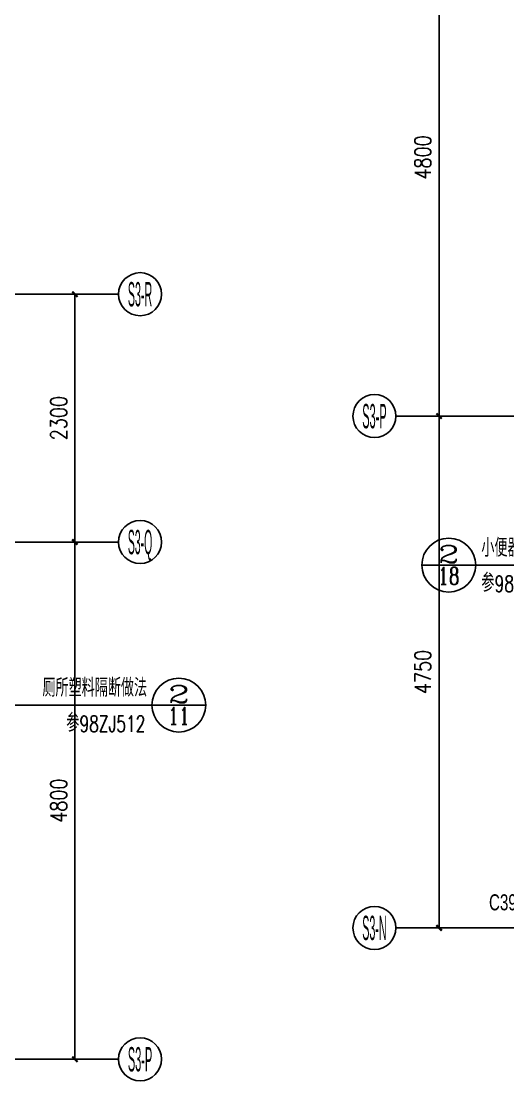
# Model space of a CAD drawing. Extents: x 718358 to 1668613, y -348838 to -159582.
# Drawn here: x 831123 to 835642, y -193120 to -183287 of the extents above; entities that cross this region are included whole.
import ezdxf
from ezdxf.enums import TextEntityAlignment as Align

# ---------------------------------------------------------------- set-up
doc = ezdxf.new("R2010")
doc.units = 0
doc.header["$LTSCALE"] = 1000
for name, color, linetype in [('建-尺寸', 73, 'Continuous'), ('建-索引', 3, 'Continuous'), ('建-轴标', 3, 'Continuous'), ('建-门窗-编号', 7, 'Continuous')]:
    doc.layers.add(name, color=color, linetype=linetype)
doc.styles.add('_TCH_AXIS', font='gt宽度调整.shx', dxfattribs={"bigfont": 'gt国标汉字.shx'})
doc.styles.add('_TCH_LABEL', font='COMPLEX', dxfattribs={"bigfont": 'GBCBIG'})
doc.styles.add('_TCH_WINDOW', font='gt单线西文.shx', dxfattribs={"height": 3.5, "bigfont": 'gt单线中文.shx'})
doc.styles.add('DIM_FONT', font='SIMPLEX.shx', dxfattribs={"width": 0.8, "bigfont": 'GBCBIG.shx'})
doc.dimstyles.new('DIMN50', dxfattribs={"dimscale": 0.5, "dimtxt": 300, "dimasz": 100, "dimexe": 250, "dimexo": 300, "dimgap": 150, "dimtad": 1, "dimdec": 0, "dimzin": 0, "dimdsep": 46, "dimtxsty": 'DIM_FONT', "dimblk": 'ARCHTICK', "dimcen": 0.09, "dimdle": 1, "dimclrt": 7, "dimazin": 2, "dimtfac": 1, "dimtdec": 0, "dimtix": 1, "dimtmove": 2, "dimatfit": 3, "dimldrblk": 'ARCHTICK', "dimfxl": 1, "dimtolj": 1, "dimtzin": 0, "dimarcsym": 0})

# ---------------------------------------------------------------- blocks, each defined once
blk = doc.blocks.new('_ArchTick')
at = {"color": 0, "linetype": 'ByBlock', "const_width": 0.4}
blk.add_lwpolyline([(-0.5, -0.5), (0.5, 0.5)], dxfattribs=at)
blk = doc.blocks.new('*D739')
at = {"layer": 'Defpoints', "color": 0, "transparency": 16777216}
for p in [(831422, -188120.5), (831621.8, -188120.5), (831422, -192920.5)]:
    blk.add_point(p, dxfattribs=at)
at = {"layer": '建-尺寸', "color": 0, "lineweight": -2, "transparency": 16777216}
for p, q in [((831572, -188120.5), (831746.8, -188120.5)), ((831621.8, -192921), (831621.8, -188120)), ((831572, -192920.5), (831746.8, -192920.5))]:
    blk.add_line(p, q, dxfattribs=at)
at = {"layer": '建-尺寸', "color": 0, "lineweight": -2, "transparency": 16777216, "xscale": 50, "yscale": 50, "zscale": 50}
for p, rotation in [((831621.8, -188120.5), 90), ((831621.8, -192920.5), 270)]:
    blk.add_blockref('_ArchTick', p, dxfattribs=dict(at, rotation=rotation))
at = {"layer": '建-尺寸', "color": 7, "transparency": 16777216, "insert": (831471.8, -190520.5), "char_height": 150, "attachment_point": 5, "rotation": 90, "style": 'DIM_FONT'}
blk.add_mtext('\\A1;4800', dxfattribs=at)
blk = doc.blocks.new('*D740')
at = {"layer": 'Defpoints', "color": 0, "transparency": 16777216}
for p in [(831422, -185820.5), (831621.8, -185820.5), (831422, -188120.5)]:
    blk.add_point(p, dxfattribs=at)
at = {"layer": '建-尺寸', "color": 0, "lineweight": -2, "transparency": 16777216}
for p, q in [((831572, -185820.5), (831746.8, -185820.5)), ((831621.8, -188121), (831621.8, -185820)), ((831572, -188120.5), (831746.8, -188120.5))]:
    blk.add_line(p, q, dxfattribs=at)
at = {"layer": '建-尺寸', "color": 0, "lineweight": -2, "transparency": 16777216, "xscale": 50, "yscale": 50, "zscale": 50}
for p, rotation in [((831621.8, -185820.5), 90), ((831621.8, -188120.5), 270)]:
    blk.add_blockref('_ArchTick', p, dxfattribs=dict(at, rotation=rotation))
at = {"layer": '建-尺寸', "color": 7, "transparency": 16777216, "insert": (831471.8, -186970.5), "char_height": 150, "attachment_point": 5, "rotation": 90, "style": 'DIM_FONT'}
blk.add_mtext('\\A1;2300', dxfattribs=at)
blk = doc.blocks.new('*D2056')
at = {"layer": 'Defpoints', "color": 0, "transparency": 16777216}
for p in [(835003.2, -186951.5), (835403.2, -186951.5), (835403.2, -191701.5)]:
    blk.add_point(p, dxfattribs=at)
at = {"layer": '建-尺寸', "color": 0, "lineweight": -2, "transparency": 16777216}
for p, q in [((835253.2, -186951.5), (834878.2, -186951.5)), ((835003.2, -191702), (835003.2, -186951)), ((835253.2, -191701.5), (834878.2, -191701.5))]:
    blk.add_line(p, q, dxfattribs=at)
at = {"layer": '建-尺寸', "color": 0, "lineweight": -2, "transparency": 16777216, "xscale": 50, "yscale": 50, "zscale": 50}
for p, rotation in [((835003.2, -186951.5), 90), ((835003.2, -191701.5), 270)]:
    blk.add_blockref('_ArchTick', p, dxfattribs=dict(at, rotation=rotation))
at = {"layer": '建-尺寸', "color": 7, "transparency": 16777216, "insert": (834853.2, -189326.5), "char_height": 150, "attachment_point": 5, "rotation": 90, "style": 'DIM_FONT'}
blk.add_mtext('\\A1;4750', dxfattribs=at)
blk = doc.blocks.new('*D2057')
at = {"layer": 'Defpoints', "color": 0, "transparency": 16777216}
for p in [(835003.2, -182151.5), (835403.2, -182151.5), (835403.2, -186951.5)]:
    blk.add_point(p, dxfattribs=at)
at = {"layer": '建-尺寸', "color": 0, "lineweight": -2, "transparency": 16777216}
for p, q in [((835253.2, -182151.5), (834878.2, -182151.5)), ((835003.2, -186952), (835003.2, -182151)), ((835253.2, -186951.5), (834878.2, -186951.5))]:
    blk.add_line(p, q, dxfattribs=at)
at = {"layer": '建-尺寸', "color": 0, "lineweight": -2, "transparency": 16777216, "xscale": 50, "yscale": 50, "zscale": 50}
for p, rotation in [((835003.2, -182151.5), 90), ((835003.2, -186951.5), 270)]:
    blk.add_blockref('_ArchTick', p, dxfattribs=dict(at, rotation=rotation))
at = {"layer": '建-尺寸', "color": 7, "transparency": 16777216, "insert": (834853.2, -184551.5), "char_height": 150, "attachment_point": 5, "rotation": 90, "style": 'DIM_FONT'}
blk.add_mtext('\\A1;4800', dxfattribs=at)

msp = doc.modelspace()

# ---------------------------------------------------------------- linework, layer by layer
at = {"layer": '建-索引'}
for p, q in [((835343.1, -188334.6), (834843.1, -188334.6)), ((836384.1, -188334.6), (835343.1, -188334.6)), ((830550.7, -189634), (832337, -189634)), ((832837, -189634), (832337, -189634))]:
    msp.add_line(p, q, dxfattribs=at)
for centre in [(835093.1, -188334.6), (832587, -189634)]:
    msp.add_circle(centre, 250, dxfattribs=at)
at = {"layer": '建-轴标'}
for p, q in [((830817.1, -185820.5), (832026.9, -185820.5)), ((835803.2, -186951.5), (834603.2, -186951.5)), ((830817.1, -188120.5), (832026.9, -188120.5)), ((835803.2, -191701.5), (834603.2, -191701.5)), ((830817.1, -192920.5), (832026.9, -192920.5))]:
    msp.add_line(p, q, dxfattribs=at)
for centre in [(832226.9, -185820.5), (834403.2, -186951.5), (832226.9, -188120.5), (834403.2, -191701.5), (832226.9, -192920.5)]:
    msp.add_circle(centre, 200, dxfattribs=at)

# ---------------------------------------------------------------- texts
at = {"layer": '建-索引', "style": '_TCH_LABEL'}
for s, height, p in [('小便器隔断做法', 168.79, (835395.6, -188256.8)), ('参', 168.8, (835395.6, -188582.2)), ('厕所塑料隔断做法', 168.79, (831320.1, -189556.2)), ('参', 168.8, (831541.6, -189881.6))]:
    msp.add_text(s, height=height, dxfattribs=at).set_placement(p)
for s, width, p, p2 in [('2', 1.875, (834992.5, -188314.5), (835193.7, -188314.5)), ('18', 0.905172, (834992.5, -188515.7), (835193.7, -188515.7)), ('2', 1.875, (832486.4, -189613.9), (832687.6, -189613.9)), ('11', 1.09375, (832486.4, -189815.1), (832687.6, -189815.1))]:
    msp.add_text(s, height=161, dxfattribs=dict(at, width=width)).set_placement(p, p2, align=Align.FIT)
at = {"layer": '建-索引', "style": '_TCH_LABEL', "width": 0.705882}
for p in [(835518.5, -188582.2), (831664.5, -189881.6)]:
    msp.add_text('98ZJ512', height=148.75, dxfattribs=at).set_placement(p)
at = {"layer": '建-轴标', "style": '_TCH_AXIS'}
for s, width, p, p2 in [('S3-R', 0.2625, (832113.7, -185933.6), (832340, -185933.6)), ('S3-P', 0.2625, (834290.1, -187064.6), (834516.4, -187064.6)), ('S3-Q', 0.256098, (832113.7, -188233.6), (832340, -188233.6)), ('S3-N', 0.2625, (834290.1, -191814.6), (834516.4, -191814.6)), ('S3-P', 0.2625, (832113.7, -193033.6), (832340, -193033.6))]:
    msp.add_text(s, height=226.27, dxfattribs=dict(at, width=width)).set_placement(p, p2, align=Align.FIT)
at = {"layer": '建-门窗-编号', "style": '_TCH_WINDOW', "width": 0.705882}
msp.add_text('C3910', height=148.75, rotation=0.00001, dxfattribs=at).set_placement((835466.9, -191538.3))

# ---------------------------------------------------------------- dimensions: what is measured, and where the dimension line sits
at = {"layer": '建-尺寸'}
for p1, p2, distance, picture, middle in [((835403.2, -186951.5), (835403.2, -182151.5), 400, '*D2057', (834853.2, -184551.5)), ((831422, -188120.5), (831422, -185820.5), -199.8, '*D740', (831471.8, -186970.5)), ((835403.2, -191701.5), (835403.2, -186951.5), 400, '*D2056', (834853.2, -189326.5)), ((831422, -192920.5), (831422, -188120.5), -199.8, '*D739', (831471.8, -190520.5))]:
    dim = msp.add_aligned_dim(p1=p1, p2=p2, distance=distance, dimstyle='DIMN50', dxfattribs=at)
    dim.commit()
    dim.dimension.update_dxf_attribs({"geometry": picture, "text_midpoint": middle})

doc.saveas('drawing.dxf')
